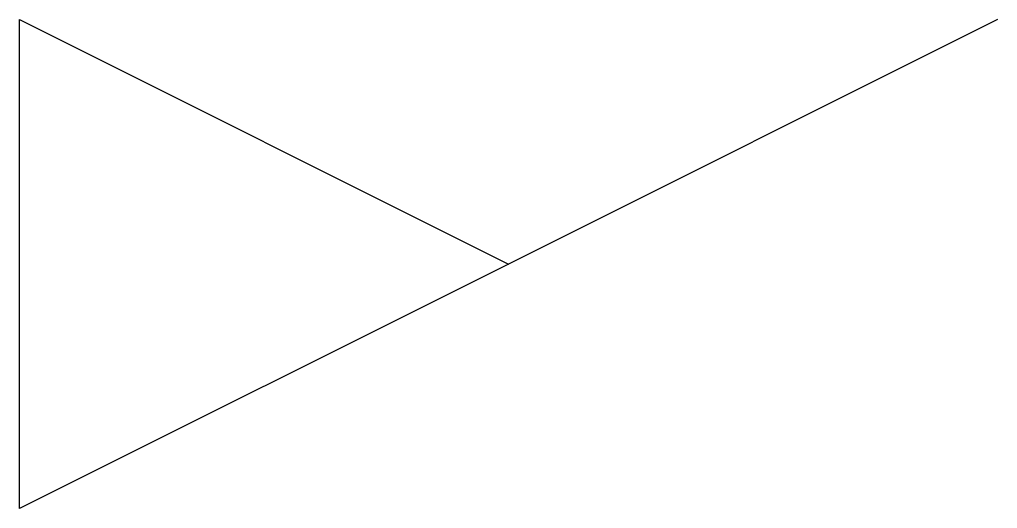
# Model space of a CAD drawing. Header units: millimetres. Extents: x 0 to 2, y -1 to 0.
import ezdxf

# ---------------------------------------------------------------- set-up
doc = ezdxf.new("R2010")
doc.units = ezdxf.units.MM
doc.header["$MEASUREMENT"] = 0

# ---------------------------------------------------------------- blocks, each defined once
blk = doc.blocks.new('Anno_Break_Bar')
blk.add_lwpolyline([(2, 0), (1, -0.5), (0, -1), (0, 0), (1, -0.5)])

msp = doc.modelspace()

# ---------------------------------------------------------------- block references
msp.add_blockref('Anno_Break_Bar', (0, 0))

doc.saveas('drawing.dxf')
